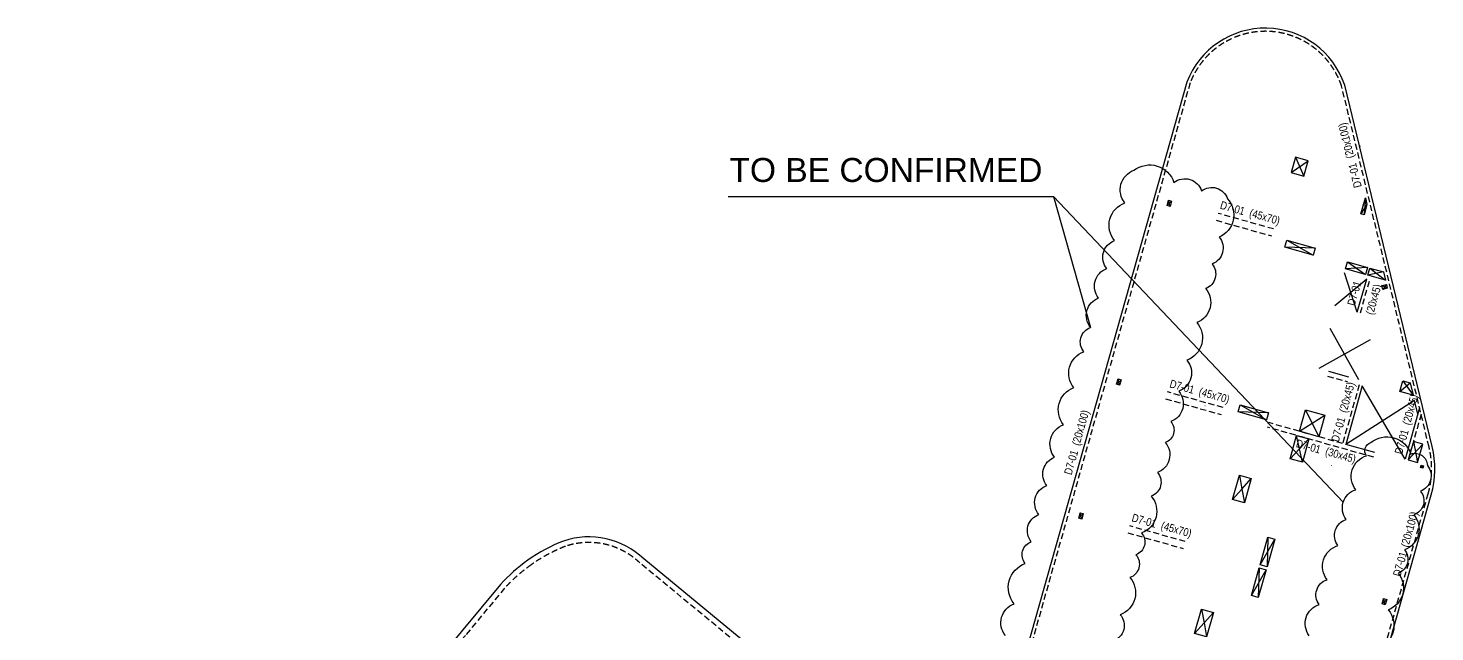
# Model space of a CAD drawing. Header units: millimetres. Extents: x 5400 to 3023951, y -127214 to 225084.
# Drawn here: x 1710823 to 1798713, y 68551 to 106284 of the extents above; entities that cross this region are included whole.
import ezdxf
from ezdxf.enums import TextEntityAlignment as Align

# ---------------------------------------------------------------- set-up
doc = ezdxf.new("R2010")
doc.units = ezdxf.units.MM
doc.header["$LTSCALE"] = 100
doc.linetypes.add('HIDDEN', pattern=[0.375, 0.25, -0.125])
for name, color, linetype in [('ccu11-Manh', 8, 'Continuous'), ('ccu11-Thay', 7, 'Continuous'), ('ccu12-Khuat', 9, 'HIDDEN'), ('ccu12-Lomo', 2, 'Continuous'), ('ccu12-Text', 31, 'Continuous'), ('ccu12-Thay', 7, 'Continuous')]:
    doc.layers.add(name, color=color, linetype=linetype)
doc.layers.add('ccu12-Tencaukien', color=9, linetype='Continuous', lineweight=15)
doc.styles.add('Arial', font='arial.ttf', dxfattribs={"width": 0.7})
doc.styles.add('Arial Narrow', font='ARIALN.TTF')

# ---------------------------------------------------------------- blocks, each defined once
blk = doc.blocks.new('*U4')
at = {"layer": 'ccu12-Tencaukien', "color": 8, "ltscale": 10000}
blk.add_line((361, -155), (354, -155), dxfattribs=at)
at = {"layer": 'ccu12-Text', "color": 2, "style": 'Arial Narrow', "width": 0.8}
blk.add_attdef('SH', text='', height=300, dxfattribs=at).set_placement((276, 6), align=Align.BOTTOM_RIGHT)
at = {"layer": 'ccu12-Text', "color": 31, "style": 'Arial Narrow', "width": 0.8}
for tag, p in [('(', (508, -75)), ('KT', (633, -75)), (')', (963, -75))]:
    blk.add_attdef(tag, text='', height=250, dxfattribs=at).set_placement(p, align=Align.BOTTOM_LEFT)
blk = doc.blocks.new('Lomo T8')
at = {"layer": 'ccu11-Manh', "ltscale": 5}
for p, q in [((70850, 85937), (71921, 86673)), ((71122, 86899), (71649, 85711)), ((72349, 81201), (70446, 81271)), ((70569, 81704), (72226, 80768)), ((67659, 71407), (69317, 70471)), ((69439, 70904), (67537, 70974)), ((23048, 53591), (24760, 54962)), ((24415, 55246), (23395, 53305)), ((23764, 48438), (25417, 49732)), ((25070, 50018), (24111, 48151)), ((27350, 48744), (26075, 46101)), ((25535, 46546), (27890, 48298)), ((62097, 44921), (60195, 44991)), ((62097, 44921), (60195, 44991)), ((60317, 45424), (61975, 44488)), ((60317, 45424), (61975, 44488)), ((33120, 44109), (33127, 42547)), ((32324, 43145), (32140, 41352)), ((32356, 43183), (33891, 43472)), ((33095, 42508), (31369, 41988)), ((41102, 41627, 0), (41429, 40060)), ((26257, 40117), (27733, 40647)), ((27112, 41152), (26873, 39607)), ((42066, 40831, 0), (40466, 40856, 0)), ((47151, 37740, 0), (49326, 39552, 0)), ((47786, 39987, 0), (48691, 37305, 0)), ((20606, 37361), (19556, 39227)), ((19632, 37906), (17837, 37146)), ((18938, 38479), (18531, 36573)), ((19065, 38633), (21096, 37955)), ((19748, 37811), (19378, 35874)), ((41971, 36254, 0), (40591, 37978, 0)), ((18647, 36478), (20479, 37207)), ((40305, 37631, 0), (42276, 36587, 0)), ((14319, 32887), (15366, 31017)), ((15860, 31614, 0), (13826, 32289)), ((56627, 28136), (57150, 27157)), ((56409, 27367), (57368, 27927)), ((51851, 24472), (52639, 25055)), ((52061, 25218), (52428, 24309)), ((9580, 22436), (9767, 20855)), ((4951, 21590), (5127, 19761)), ((8689, 21357), (9944, 19736)), ((10467, 21704), (8880, 21588)), ((-357, 19230, 0), (1264, 20485)), ((917, 20772), (-10, 18943, 0)), ((4125, 20589), (5954, 20762)), ((6378, 20412), (5204, 19697)), ((6031, 20698), (5550, 19410)), ((8402, 21010), (10231, 20083)), ((-2874, 18585), (-1634, 16977)), ((-1347, 17324), (-3160, 18238)), ((540, 15895), (1758, 17723)), ((2105, 17436), (540, 15895)), ((-5612, 15269), (-4372, 13661)), ((-4085, 14008), (-5898, 14922)), ((-5767, 11704, 0), (-7715, 8639)), ((-8062, 8926, 0), (-5421, 11418, 0))]:
    blk.add_line(p, q, dxfattribs=at)
at = {"layer": 'ccu11-Manh'}
for p, q in [((63383, 84150), (63095, 83868)), ((63288, 83813), (63190, 84204)), ((60229, 72987), (59941, 72705)), ((60133, 72650), (60036, 73041)), ((77638, 72250), (78287, 72795)), ((77825, 72915), (78474, 72014)), ((78939, 67493, 0), (79124, 67596)), ((78980, 67637, 0), (79083, 67452, 0)), ((57863, 64615), (57575, 64332)), ((57768, 64278), (57670, 64669)), ((76819, 59253, 0), (76532, 58971, 0)), ((76724, 58916, 0), (76627, 59308, 0)), ((55402, 55906), (55305, 56297)), ((55497, 56243), (55210, 55960)), ((74453, 50881, 0), (74166, 50599, 0)), ((74358, 50544, 0), (74261, 50935, 0)), ((53131, 47871), (52844, 47588)), ((53036, 47534), (52939, 47925)), ((51515, 42518, 0), (51124, 42421, 0)), ((51178, 42614, 0), (51461, 42326)), ((72088, 42509, 0), (71800, 42226, 0)), ((71993, 42172, 0), (71895, 42563, 0)), ((41774, 41812, 0), (41210, 41758, 0)), ((41519, 41503, 0), (41465, 42067, 0)), ((37353, 40652), (38685, 38968)), ((38972, 39315), (37066, 40305)), ((69722, 34137, 0), (69434, 33854, 0)), ((69627, 33800, 0), (69530, 34191, 0)), ((48130, 30538, 0), (47739, 30440, 0)), ((47794, 30632, 0), (48075, 30345, 0)), ((67356, 25764, 0), (67069, 25482, 0)), ((67261, 25428, 0), (67164, 25819, 0))]:
    blk.add_line(p, q, dxfattribs=at)
at = {"layer": 'ccu11-Manh', "ltscale": 0.5}
for p, q in [((75587, 83943, 0), (75212, 83352, 0)), ((75489, 84346, 0), (75404, 83325, 0)), ((75614, 79997), (74240, 79913)), ((74364, 80350), (75491, 79560)), ((76610, 79716), (75635, 79519)), ((75759, 79956), (76733, 79209)), ((71371, 69760, 0), (72955, 70768, 0)), ((71752, 71108, 0), (72574, 69420, 0)), ((71551, 67824), (71193, 69499, 0)), ((71963, 69281, 0), (70781, 68041)), ((79066, 68963), (78163, 67971)), ((78489, 69126), (78740, 67808)), ((68909, 61416), (69832, 63025)), ((69399, 63148), (69342, 61293)), ((68365, 59491), (69288, 61101)), ((68855, 61223), (68798, 59369)), ((66820, 51079), (66493, 52865)), ((67263, 52648), (66050, 51297)), ((64178, 44671), (65100, 46281)), ((64667, 46403), (64611, 44549)), ((63634, 42747), (64556, 44356)), ((64123, 44479), (64067, 42624)), ((38716, 42302), (40622, 41312)), ((40335, 40965), (39002, 42649)), ((57204, 39300), (55565, 40854)), ((55280, 39844), (57490, 40311)), ((30803, 35965, 0), (28409, 37235, 0)), ((28756, 37655, 0), (30458, 35546, 0)), ((27903, 36304, 0), (25864, 34538, 0)), ((26211, 34252, 0), (27558, 36589, 0)), ((62088, 34335), (61762, 36121)), ((62532, 35904), (61318, 34552)), ((17023, 33409, 0), (16640, 32558, 0)), ((16450, 32716, 0), (17213, 33253, 0)), ((59446, 27927), (60369, 29537)), ((59936, 29659), (59879, 27805)), ((58902, 26002), (59825, 27612)), ((59392, 27734), (59335, 25880))]:
    blk.add_line(p, q, dxfattribs=at)
at = {"layer": 'ccu11-Manh', "elevation": 0}
for points in [[(76857, 78697), (76523, 78863)], [(76800, 78930), (76580, 78629)]]:
    blk.add_lwpolyline(points, dxfattribs=at)
at = {"layer": 'ccu11-Manh', "ltscale": 5, "elevation": 0}
for points in [[(67613, 67014), (67770, 66154), (68354, 66805)], [(67186, 65503), (67770, 66154), (67927, 65294)], [(65247, 58642), (65404, 57782), (65988, 58433)], [(64820, 57131), (65404, 57782), (65561, 56922)], [(26345, 53102), (27667, 51718), (26058, 52755)], [(29495, 50501), (27667, 51718), (29208, 50154)], [(62881, 50270), (63038, 49410), (63622, 50060)], [(62454, 48759), (63038, 49410), (63195, 48550)], [(32602, 47934), (34143, 46370), (32316, 47587)], [(35971, 45152), (34144, 46369), (35685, 44805)], [(21156, 45280), (19939, 43452), (21503, 44993)], [(18374, 41910), (19938, 43452), (18721, 41624)], [(15807, 38803), (14590, 36975), (16154, 38516)], [(29390, 39278), (28818, 38194)], [(13025, 35434), (14590, 36975), (13372, 35147)], [(10459, 32326), (9241, 30498), (10806, 32039)], [(7676, 28957), (9241, 30498), (8023, 28670)], [(12835, 30429), (11270, 28888), (12488, 30715)], [(10052, 27060), (11270, 28887), (9705, 27346)], [(5110, 25849), (3892, 24021), (5457, 25563)], [(2327, 22480), (3892, 24021), (2674, 22193)], [(-1024, 14354), (540, 15895), (-677, 14068)]]:
    blk.add_lwpolyline(points, dxfattribs=at)
at = {"layer": 'ccu11-Manh', "ltscale": 5, "extrusion": (-1.24009e-08, 1.02457e-08, 1), "elevation": 0}
blk.add_lwpolyline([(28625, 38353), (29582, 39119)], dxfattribs=at)
at = {"layer": 'ccu12-Lomo', "ltscale": 0.5, "elevation": 0}
for points in [[(71921, 86673), (71122, 86899), (70850, 85937), (71649, 85711), (71921, 86673)], [(70446, 81271), (70569, 81704), (72349, 81201), (72226, 80768), (70446, 81271)], [(67537, 70974), (67659, 71407), (69439, 70904), (69317, 70471), (67537, 70974)], [(67613, 67014), (68354, 66805), (67927, 65294), (67186, 65503), (67613, 67014)], [(65247, 58642), (65988, 58433), (65561, 56922), (64820, 57131), (65247, 58642)], [(23395, 53305), (23048, 53591), (24415, 55246), (24760, 54962), (23395, 53305)], [(26345, 53102), (26058, 52755), (29208, 50154), (29495, 50501), (26345, 53102)], [(63195, 48550), (63622, 50060), (62881, 50270), (62454, 48759), (63195, 48550)], [(25417, 49732), (25070, 50018), (23765, 48438), (24111, 48151), (25417, 49732)], [(27350, 48744), (25535, 46546), (26075, 46101), (27890, 48298), (27350, 48744)], [(32602, 47934), (32316, 47587), (35685, 44805), (35933, 45177), (32602, 47934)], [(21503, 44993), (21156, 45280), (18374, 41910), (18721, 41624), (21503, 44993)], [(60195, 44991), (60317, 45424), (62097, 44921), (61975, 44488), (60195, 44991)], [(26873, 39607), (27733, 40647), (27112, 41152), (26257, 40117), (26873, 39607)], [(37066, 40305), (38685, 38968), (38972, 39315), (37353, 40652), (37066, 40305)], [(49326, 39552), (47786, 39987), (47152, 37740), (48691, 37305), (49326, 39552)], [(16154, 38516), (15807, 38803), (13025, 35434), (13372, 35147), (16154, 38516)], [(42276, 36587), (41989, 36240), (40305, 37631), (40591, 37978), (42276, 36587)], [(10806, 32039), (10459, 32326), (7676, 28957), (8023, 28670), (10806, 32039)], [(12835, 30429), (12488, 30716), (9705, 27347), (10052, 27060), (12835, 30429)], [(57150, 27157), (57368, 27927), (56627, 28136), (56409, 27367), (57150, 27157)], [(2674, 22193), (2327, 22480), (5110, 25849), (5457, 25563), (2674, 22193)], [(52428, 24309), (52639, 25055), (52061, 25218), (51851, 24472), (52428, 24309)], [(4125, 20589), (4951, 21590), (5954, 20762), (5127, 19761), (4124, 20588)], [(8402, 21010), (8689, 21357), (10231, 20083), (9944, 19736), (8402, 21010)], [(-10, 18943), (-357, 19230), (917, 20772), (1264, 20485), (-10, 18943)], [(5204, 19697), (5550, 19410), (6378, 20411), (6031, 20699), (5203, 19698)], [(-1634, 16977), (-1347, 17324), (-2874, 18584), (-3160, 18238), (-1634, 16977)], [(-677, 14068), (2105, 17436), (1758, 17723), (-1024, 14354), (-677, 14068)], [(-4372, 13661), (-4085, 14008), (-5612, 15269), (-5898, 14922), (-4372, 13661)]]:
    blk.add_lwpolyline(points, dxfattribs=at)
at = {"layer": 'ccu12-Lomo', "elevation": 0}
for points in [[(63383, 84150), (63288, 83813), (63095, 83868), (63190, 84204), (63383, 84150)], [(75404, 83298), (75212, 83352), (75489, 84346), (75587, 83943), (75404, 83298)], [(75615, 79997), (75491, 79560), (74240, 79913), (74364, 80350), (75614, 79997)], [(75759, 79956), (76610, 79716), (76733, 79209), (75635, 79519), (75759, 79956)], [(76523, 78863), (76800, 78930), (76857, 78697), (76580, 78629), (76523, 78863)], [(60229, 72987), (60133, 72650), (59941, 72705), (60036, 73041), (60229, 72987)], [(77638, 72250), (77825, 72915), (78287, 72795), (78474, 72014), (77638, 72249)], [(72955, 70768), (72574, 69420), (71371, 69760), (71752, 71108), (72955, 70768)], [(78980, 67637), (79124, 67596), (79083, 67452), (78939, 67493), (78980, 67637)], [(57863, 64615), (57768, 64278), (57575, 64332), (57670, 64669), (57863, 64615)], [(69288, 61101), (68798, 59369), (68365, 59491), (68855, 61223), (69288, 61101)], [(76819, 59253), (76724, 58916), (76532, 58971), (76627, 59308), (76819, 59253)], [(55497, 56243), (55402, 55906), (55210, 55960), (55305, 56297), (55497, 56243)], [(74453, 50881), (74358, 50544), (74166, 50599), (74261, 50935), (74453, 50881)], [(53131, 47871), (53036, 47534), (52844, 47588), (52939, 47925), (53131, 47871)], [(64556, 44356), (64067, 42624), (63634, 42747), (64123, 44479), (64556, 44356)], [(39002, 42649), (38716, 42302), (40335, 40965), (40622, 41312), (39002, 42649)], [(72088, 42509), (71993, 42172), (71800, 42226), (71895, 42563), (72088, 42509)], [(41774, 41812), (41519, 41503), (41211, 41758), (41465, 42067), (41774, 41812)], [(28409, 37235), (28756, 37655), (30803, 35965), (30458, 35546), (28409, 37235)], [(27903, 36304), (27558, 36589), (25864, 34538), (26211, 34252), (27905, 36302)], [(62532, 35904), (61762, 36121), (61318, 34552), (62088, 34335), (62532, 35904)], [(17023, 33409), (17213, 33253), (16640, 32558), (16450, 32716), (17023, 33409)], [(69722, 34137), (69627, 33800), (69434, 33854), (69530, 34191), (69722, 34137)], [(48130, 30538), (48075, 30345), (47739, 30440), (47793, 30633), (48130, 30538)], [(60369, 29537), (59879, 27805), (59446, 27927), (59936, 29659), (60369, 29537)], [(59825, 27612), (59335, 25880), (58902, 26002), (59392, 27734), (59825, 27612)], [(67356, 25764), (67261, 25428), (67069, 25482), (67164, 25819), (67356, 25764)], [(-5421, 11418), (-7715, 8639), (-8062, 8926), (-5767, 11704), (-5421, 11418)]]:
    blk.add_lwpolyline(points, dxfattribs=at)
for points in [[(71963, 69281), (71551, 67824), (70781, 68041), (71193, 69499)], [(51124, 42421), (51178, 42614), (51515, 42518), (51461, 42326)]]:
    blk.add_lwpolyline(points, close=True, dxfattribs=at)
at = {"layer": 'ccu12-Lomo'}
for points in [[(78740, 67808), (79066, 68963), (78489, 69126), (78163, 67971), (78740, 67808)], [(69832, 63025), (69342, 61293), (68909, 61416), (69399, 63148), (69832, 63025)], [(65100, 46281), (64611, 44549), (64178, 44671), (64667, 46403), (65100, 46281)]]:
    blk.add_lwpolyline(points, dxfattribs=at)
blk.add_lwpolyline([(67263, 52648), (66820, 51079), (66050, 51297), (66493, 52865)], close=True, dxfattribs=at)
at = {"layer": 'ccu12-Lomo', "ltscale": 0.5, "elevation": 0}
for points in [[(32356, 43183), (33127, 42547), (33891, 43472), (33120, 44109)], [(32324, 43145), (33095, 42508), (32140, 41352), (31369, 41988)], [(41102, 41627), (42066, 40831), (41429, 40060), (40465, 40856)], [(19556, 39227), (21096, 37955), (20606, 37361), (19065, 38633)], [(18938, 38479), (19632, 37906), (18531, 36573), (17837, 37146)], [(19748, 37811), (20479, 37207), (19378, 35874), (18647, 36478)], [(14319, 32887), (15860, 31614), (15366, 31017), (13826, 32289)], [(8880, 21588), (9767, 20855), (10467, 21704), (9580, 22436)]]:
    blk.add_lwpolyline(points, close=True, dxfattribs=at)
at = {"layer": 'ccu12-Lomo', "ltscale": 0.5}
blk.add_lwpolyline([(57204, 39300), (57490, 40311), (55565, 40854), (55280, 39844), (57204, 39300)], dxfattribs=at)
at = {"layer": 'ccu12-Lomo', "ltscale": 0.5, "extrusion": (-1.24009e-08, 1.02457e-08, 1), "elevation": 0}
blk.add_lwpolyline([(28818, 38194), (29582, 39119), (29390, 39278), (28625, 38353)], close=True, dxfattribs=at)
blk = doc.blocks.new('*U16')
at = {"layer": 'ccu12-Tencaukien', "color": 8, "ltscale": 10000}
blk.add_line((361, -155), (354, -155), dxfattribs=at)
at = {"layer": 'ccu12-Text', "color": 2, "style": 'Arial Narrow', "width": 0.8}
blk.add_attdef('SH', text='', height=300, dxfattribs=at).set_placement((276, 6), align=Align.BOTTOM_RIGHT)
at = {"layer": 'ccu12-Text', "color": 31, "style": 'Arial Narrow', "width": 0.8}
for tag, p in [('(', (508, -75)), ('KT', (633, -75)), (')', (963, -75))]:
    blk.add_attdef(tag, text='', height=250, dxfattribs=at).set_placement(p, align=Align.BOTTOM_LEFT)
blk = doc.blocks.new('*U33')
at = {"layer": 'ccu12-Tencaukien', "color": 8, "ltscale": 10000}
blk.add_line((361, -155), (354, -155), dxfattribs=at)
at = {"layer": 'ccu12-Text', "color": 2, "style": 'Arial Narrow', "width": 0.8}
blk.add_attdef('SH', text='', height=300, dxfattribs=at).set_placement((276, 6), align=Align.BOTTOM_RIGHT)
at = {"layer": 'ccu12-Text', "color": 31, "style": 'Arial Narrow', "width": 0.8}
for tag, p in [('(', (508, -75)), ('KT', (633, -75)), (')', (963, -75))]:
    blk.add_attdef(tag, text='', height=250, dxfattribs=at).set_placement(p, align=Align.BOTTOM_LEFT)
blk = doc.blocks.new('*U30')
at = {"layer": 'ccu12-Tencaukien', "color": 8, "ltscale": 10000}
blk.add_line((361, -155), (354, -155), dxfattribs=at)
at = {"layer": 'ccu12-Text', "color": 2, "style": 'Arial Narrow', "width": 0.8}
blk.add_attdef('SH', text='', height=300, dxfattribs=at).set_placement((276, 6), align=Align.BOTTOM_RIGHT)
at = {"layer": 'ccu12-Text', "color": 31, "style": 'Arial Narrow', "width": 0.8}
for tag, p in [('(', (508, -75)), ('KT', (633, -75)), (')', (963, -75))]:
    blk.add_attdef(tag, text='', height=250, dxfattribs=at).set_placement(p, align=Align.BOTTOM_LEFT)

msp = doc.modelspace()

# ---------------------------------------------------------------- linework, layer by layer
at = {"layer": 'ccu11-Manh', "ltscale": 0.5}
for p, q in [((1794452.4, 90604.4), (1792472.4, 88929.8)), ((1793867.8, 88535.5), (1793057.1, 90998.7)), ((1793969.4, 84298.2), (1792174.4, 87507.2)), ((1794676.4, 86800.2), (1791467.4, 85005.2)), ((1796855.2, 79352.1), (1794176.5, 83927.9)), ((1797440.8, 83005.5), (1793143.1, 80270.6, 0))]:
    msp.add_line(p, q, dxfattribs=at)
at = {"layer": 'ccu11-Thay', "color": 1}
for points in [[(1779912.3, 97396.1, -0.5205671), (1782410.8, 96636.9, -0.5205671), (1784142.1, 96110.9, -0.5205671), (1785752.9, 95621.4, -0.5205671), (1785232.6, 93218.5, -0.5205671), (1784792.3, 91536.4, -0.5205671), (1784392.4, 90008.3, -0.5205671), (1783838.3, 87891.3, -0.5205671), (1783219.6, 85527.1, -0.5205671), (1782711.9, 83587.3, -0.5205671), (1782217.2, 81697.2, -0.5205671), (1781872.7, 80380.8, -0.5205671), (1781384, 78513.7, -0.5205671), (1780994.6, 77025.7, -0.5205671), (1780393.9, 74730.5, -0.5205671), (1780037.3, 73368.1, -0.5205671), (1779664.4, 71943.2, -0.5205671), (1779057.5, 69624.5, -0.5205671), (1778626.8, 67978.9, -0.5205671)], [(1771881.7, 68331, -0.5205671), (1772427.5, 70306.3, -0.5205671), (1773124.2, 72827.9, -0.5205671), (1773499.2, 74185.2, -0.5205671), (1773968.6, 75883.9, -0.5205671), (1774470.6, 77700.8, -0.5205671), (1774958.2, 79465.4, -0.5205671), (1775520.5, 81500.7, -0.5205671), (1776160.7, 83817.9, -0.5205671), (1776779.2, 86056.5, -0.5205671), (1777199.8, 87578.7, -0.5205671), (1777707.2, 89415.2, -0.5205671), (1778215.2, 91253.7, -0.5205671), (1778698.9, 93004.2, -0.5205671), (1779349.8, 95359.9, -0.5205671), (1779912.3, 97396.1, -0.5205671)], [(1790865.5, 68310.9, -0.5205671), (1791485.4, 70260.2, -0.5205671), (1791979.2, 71813.3, -0.5205671), (1792656.8, 73944.3, -0.5205671), (1793175.4, 75575, -0.5205671), (1793768, 77438.5, -0.5205671), (1794442.6, 79560.1, -0.5205671), (1794702.6, 80377.8, -0.5205671)], [(1794702.6, 80377.8, -0.5205671), (1797218.5, 79662.5, -0.5205671), (1798244.5, 78954.9, -0.5205671), (1797807.8, 77341.9, -0.5205671), (1797406.5, 75859.6, -0.5205671), (1796817.1, 73682.4, -0.5205671), (1796420.2, 72216.2, -0.5205671), (1795801.5, 69930.9, -0.5205671), (1795144.8, 67505, -0.5205671)]]:
    msp.add_lwpolyline(points, format="xyb", dxfattribs=at)
at = {"layer": 'ccu11-Thay', "ltscale": 0.5}
for points in [[(1754559.6, 95763.1), (1774896, 95763.1), (1777199.8, 87578.7)], [(1774896, 95763.1), (1792986.6, 76660.9)]]:
    msp.add_lwpolyline(points, dxfattribs=at)
at = {"layer": 'ccu12-Khuat', "ltscale": 15}
for p, q in [((1783418.1, 102856.1, 0), (1770278.1, 56361.2, 0)), ((1798351, 80097.9), (1792883.6, 102676.9, 0)), ((1785046.2, 94275.5), (1788510.6, 93296.6)), ((1788633, 93729.7), (1785168.6, 94708.6)), ((1794060.2, 88481.1), (1794644.9, 90550.1)), ((1792011.3, 84539.7), (1793262.3, 84186.2)), ((1785478.6, 82566.8), (1782014.3, 83545.7)), ((1793984, 83982.3, 0), (1792950.6, 80325, 0)), ((1781891.9, 83112.6), (1785356.3, 82133.7)), ((1797851.9, 82151.3), (1797045.7, 79298.2)), ((1794889.9, 79465.3, 0), (1788249.9, 81341.6)), ((1792950.6, 80325, 0), (1788331.5, 81630.3)), ((1785657, 32448.3), (1798295.7, 77176)), ((1779526.2, 74740.5), (1782990.5, 73761.5, 0)), ((1783112.9, 74194.6, 0), (1779648.5, 75173.5))]:
    msp.add_line(p, q, dxfattribs=at)
at = {"layer": 'ccu12-Khuat', "ltscale": 15, "elevation": 0}
msp.add_lwpolyline([(1764768.4, 54864.5, 0.3333055), (1763343.9, 61051.2), (1749048.2, 72857.1, 0.2787148), (1744397.4, 73898.7, 0.0632946), (1742255.8, 72746.6, 0.0533248), (1740589.4, 71280.1), (1738144.5, 68333.1), (1726391.5, 54105.5)], format="xyb", dxfattribs=at)
at = {"layer": 'ccu12-Khuat', "ltscale": 15}
for centre, radius, start, end in [((1788118.3, 101048.7, 0), 5034.9, 18.663294, 159.167695), ((1792752.8, 78742.3), 5760, 344.221226, 13.61189)]:
    msp.add_arc(centre, radius, start, end, dxfattribs=at)
at = {"layer": 'ccu12-Thay'}
for p, q in [((1783225.7, 102910.5, 0), (1770077.6, 56386.9)), ((1798545.4, 80144.9), (1793078, 102723.9, 0)), ((1793867.8, 88535.5), (1794452.4, 90604.4)), ((1793343.9, 84474.9), (1792092.9, 84828.4)), ((1794176.5, 83927.9, 0), (1793143.1, 80270.6, 0)), ((1797648.3, 82158.7), (1797440.8, 83005.5)), ((1797756, 82547.4), (1796853.2, 79352.6)), ((1794971.5, 79754, 0), (1793143.1, 80270.6, 0)), ((1785849.4, 32394), (1798488.2, 77121.6))]:
    msp.add_line(p, q, dxfattribs=at)
at = {"layer": 'ccu12-Thay', "ltscale": 0.5, "elevation": 0}
msp.add_lwpolyline([(1765238, 55095.5, 0.3137277), (1763568.2, 61319.9), (1749280.9, 73118.9, 0.2784217), (1744278.9, 74228.1, 0.0634641), (1742053.2, 73032, 0.0535105), (1740325.5, 71510.3), (1737874.9, 68556.3), (1725910.2, 54072.4)], format="xyb", dxfattribs=at)
at = {"layer": 'ccu12-Thay'}
for centre, radius, start, end in [((1788118.3, 101048.7, 0), 5234.9, 18.663294, 159.167695), ((1792752.8, 78742.3), 5960, 344.221226, 13.61189)]:
    msp.add_arc(centre, radius, start, end, dxfattribs=at)

# ---------------------------------------------------------------- block references
at = {"layer": 'ccu12-Lomo'}
msp.add_blockref('Lomo T8', (1718885.1, 11326.3), dxfattribs=at)
at = {"layer": 'ccu12-Tencaukien'}
ref = msp.add_blockref('*U4', (1793936.5, 98208.5, 0), dxfattribs=dict(at, xscale=1.815893337873054, yscale=1.815893337873054, zscale=1.815893337873054, rotation=103.6118897536134))
ref.add_attrib('KT', '(20x100)', dxfattribs={"color": 31, "height": 500, "rotation": 103.61189, "style": 'Arial Narrow'}).set_placement((1793827.5, 98243.9, 0), align=Align.BOTTOM_LEFT)
ref.add_attrib('SH', 'D7-01', dxfattribs={"color": 2, "height": 500, "rotation": 103.61189, "style": 'Arial Narrow'}).set_placement((1793928, 97926.2, 0), align=Align.BOTTOM_RIGHT)
ref = msp.add_blockref('*U16', (1786955.9, 94293, 0), dxfattribs=dict(at, xscale=1.815893337873054, yscale=1.815893337873054, zscale=1.815893337873054, rotation=344.2212278170489))
ref.add_attrib('KT', '(45x70)', dxfattribs={"color": 31, "height": 500, "rotation": 344.221228, "style": 'Arial Narrow'}).set_placement((1787040.2, 94370.6), align=Align.BOTTOM_LEFT)
ref.add_attrib('SH', 'D7-01', dxfattribs={"color": 2, "height": 500, "rotation": 344.221228, "style": 'Arial Narrow'}).set_placement((1786714.1, 94439), align=Align.BOTTOM_RIGHT)
ref = msp.add_blockref('*U4', (1794420.4, 90595, 0), dxfattribs=dict(at, xscale=1.815893337873054, yscale=1.815893337873054, zscale=1.815893337873054, rotation=74.21909893616227))
ref.add_attrib('KT', '(20x45)', dxfattribs={"color": 31, "height": 500, "rotation": 74.219099, "style": 'Arial Narrow'}).set_placement((1795003.9, 88288, 0), align=Align.BOTTOM_LEFT)
ref.add_attrib('SH', 'D7-01', dxfattribs={"color": 2, "height": 500, "rotation": 74.219099, "style": 'Arial Narrow'}).set_placement((1794274.4, 90353.2, 0), align=Align.BOTTOM_RIGHT)
ref = msp.add_blockref('*U16', (1783801.6, 83130.1, 0), dxfattribs=dict(at, xscale=1.815893337873054, yscale=1.815893337873054, zscale=1.815893337873054, rotation=344.2212278170489))
ref.add_attrib('KT', '(45x70)', dxfattribs={"color": 31, "height": 500, "rotation": 344.221228, "style": 'Arial Narrow'}).set_placement((1783885.9, 83207.7), align=Align.BOTTOM_LEFT)
ref.add_attrib('SH', 'D7-01', dxfattribs={"color": 2, "height": 500, "rotation": 344.221228, "style": 'Arial Narrow'}).set_placement((1783559.8, 83276.1), align=Align.BOTTOM_RIGHT)
ref = msp.add_blockref('*U33', (1793418.8, 82085.5, 0), dxfattribs=dict(at, xscale=1.815893337873054, yscale=1.815893337873054, zscale=1.815893337873054, rotation=74.21909893616227))
ref.add_attrib('KT', '(20x45)', dxfattribs={"color": 31, "height": 500, "rotation": 74.219099, "style": 'Arial Narrow'}).set_placement((1793341.2, 82169.9, 0), align=Align.BOTTOM_LEFT)
ref.add_attrib('SH', 'D7-01', dxfattribs={"color": 2, "height": 500, "rotation": 74.219099, "style": 'Arial Narrow'}).set_placement((1793272.7, 81843.7, 0), align=Align.BOTTOM_RIGHT)
ref = msp.add_blockref('*U30', (1797378, 81313.1, 0), dxfattribs=dict(at, xscale=1.815893337873054, yscale=1.815893337873054, zscale=1.815893337873054, rotation=74.21909893616227))
ref.add_attrib('KT', '(20x45)', dxfattribs={"color": 31, "height": 500, "rotation": 74.219099, "style": 'Arial Narrow'}).set_placement((1797300.3, 81397.5, 0), align=Align.BOTTOM_LEFT)
ref.add_attrib('SH', 'D7-01', dxfattribs={"color": 2, "height": 500, "rotation": 74.219099, "style": 'Arial Narrow'}).set_placement((1797231.9, 81071.4, 0), align=Align.BOTTOM_RIGHT)
ref = msp.add_blockref('*U4', (1776729.3, 80027.3, 0), dxfattribs=dict(at, xscale=1.815893337873054, yscale=1.815893337873054, zscale=1.815893337873054, rotation=74.21909893616227))
ref.add_attrib('KT', '(20x100)', dxfattribs={"color": 31, "height": 500, "rotation": 74.219099, "style": 'Arial Narrow'}).set_placement((1776651.7, 80111.7, 0), align=Align.BOTTOM_LEFT)
ref.add_attrib('SH', 'D7-01', dxfattribs={"color": 2, "height": 500, "rotation": 74.219099, "style": 'Arial Narrow'}).set_placement((1776583.3, 79785.5, 0), align=Align.BOTTOM_RIGHT)
ref = msp.add_blockref('*U16', (1791699.8, 79399.8, 0), dxfattribs=dict(at, xscale=1.815893337873054, yscale=1.815893337873054, zscale=1.815893337873054, rotation=344.2212278170489))
ref.add_attrib('KT', '(30x45)', dxfattribs={"color": 31, "height": 500, "rotation": 344.221228, "style": 'Arial Narrow'}).set_placement((1791784.2, 79477.5), align=Align.BOTTOM_LEFT)
ref.add_attrib('SH', 'D7-01', dxfattribs={"color": 2, "height": 500, "rotation": 344.221228, "style": 'Arial Narrow'}).set_placement((1791458, 79545.9), align=Align.BOTTOM_RIGHT)
ref = msp.add_blockref('*U16', (1781435.8, 74757.9, 0), dxfattribs=dict(at, xscale=1.815893337873054, yscale=1.815893337873054, zscale=1.815893337873054, rotation=344.2212278170489))
ref.add_attrib('KT', '(45x70)', dxfattribs={"color": 31, "height": 500, "rotation": 344.221228, "style": 'Arial Narrow'}).set_placement((1781520.2, 74835.6), align=Align.BOTTOM_LEFT)
ref.add_attrib('SH', 'D7-01', dxfattribs={"color": 2, "height": 500, "rotation": 344.221228, "style": 'Arial Narrow'}).set_placement((1781194, 74904), align=Align.BOTTOM_RIGHT)
ref = msp.add_blockref('*U4', (1797277.3, 73675.6, 0), dxfattribs=dict(at, xscale=1.815893337873054, yscale=1.815893337873054, zscale=1.815893337873054, rotation=74.21909893616227))
ref.add_attrib('KT', '(20x100)', dxfattribs={"color": 31, "height": 500, "rotation": 74.219099, "style": 'Arial Narrow'}).set_placement((1797199.7, 73760, 0), align=Align.BOTTOM_LEFT)
ref.add_attrib('SH', 'D7-01', dxfattribs={"color": 2, "height": 500, "rotation": 74.219099, "style": 'Arial Narrow'}).set_placement((1797131.3, 73433.8, 0), align=Align.BOTTOM_RIGHT)

# ---------------------------------------------------------------- texts
at = {"layer": 'ccu12-Text', "color": 1, "style": 'Arial'}
msp.add_text('TO BE CONFIRMED', height=1500, dxfattribs=at).set_placement((1764417.3, 96667.6), align=Align.CENTER)

doc.saveas('drawing.dxf')
